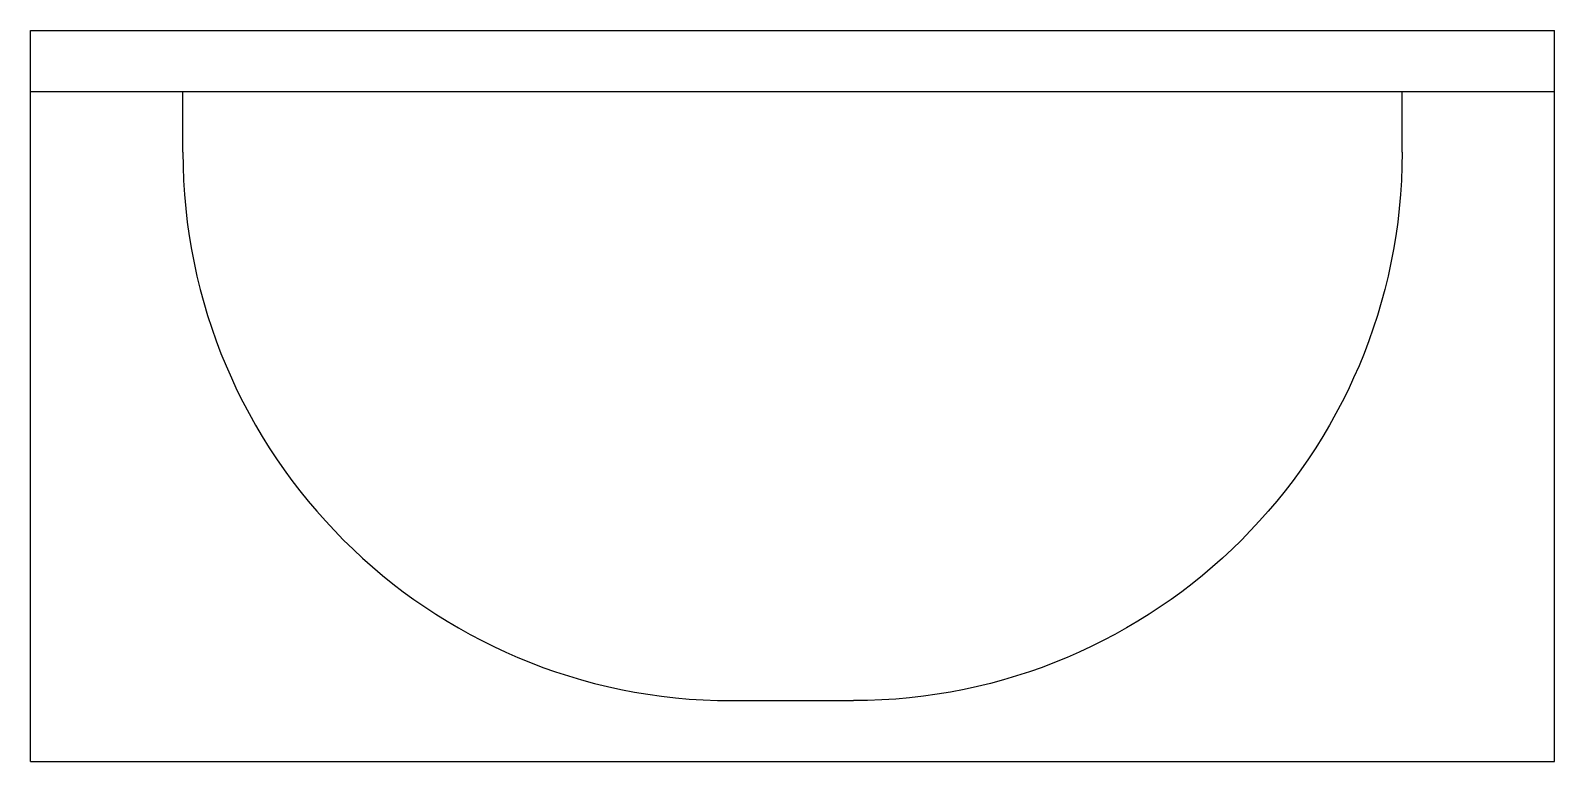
# Model space of a CAD drawing. Header units: metres. Extents: x -0.25 to 0, y 0 to 0.12.
import ezdxf

# ---------------------------------------------------------------- set-up
doc = ezdxf.new("R2010")
doc.units = ezdxf.units.M

msp = doc.modelspace()

# ---------------------------------------------------------------- linework, layer by layer
for p, q in [((-0.25, 0.12), (0, 0.12)), ((-0.25, 0), (-0.25, 0.12)), ((0, 0), (0, 0.12)), ((-0.25, 0.11), (0, 0.11)), ((-0.225, 0.1), (-0.225, 0.11)), ((-0.025, 0.1), (-0.025, 0.11)), ((-0.135, 0.01), (-0.115, 0.01)), ((-0.25, 0), (0, 0))]:
    msp.add_line(p, q)
msp.add_arc((-0.135, 0.1), 0.09, 180, 270)
at = {"extrusion": (0, 0, -1)}
msp.add_arc((0.115, 0.1), 0.09, 180, 270, dxfattribs=at)

doc.saveas('drawing.dxf')
